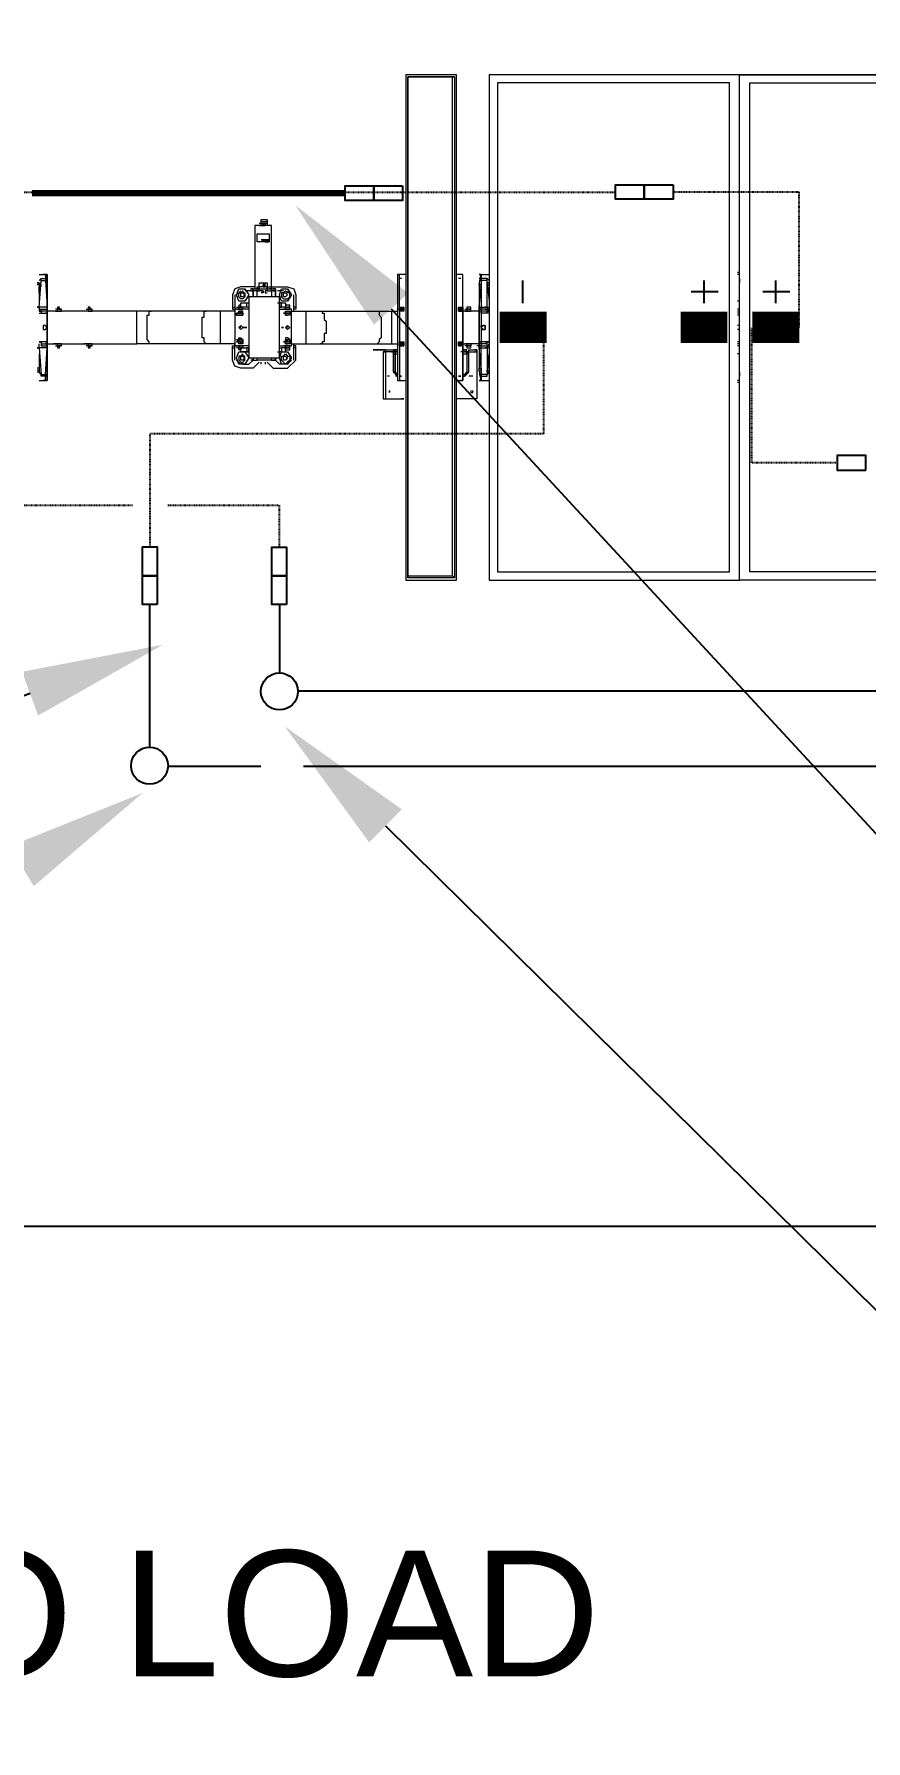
# Model space of a CAD drawing. Header units: feet. Extents: x -327 to 55127, y -2634 to 4121.
# Drawn here: x 5050.8 to 5183.1, y 2365 to 2636.4 of the extents above; entities that cross this region are included whole.
import ezdxf
from ezdxf import colors
from ezdxf.entities.mleader import LeaderData, LeaderLine
from ezdxf.enums import TextEntityAlignment as Align
from ezdxf.lldxf.tags import DXFTag
from ezdxf.math import Vec2, Vec3

# ---------------------------------------------------------------- set-up
doc = ezdxf.new("R2018")
doc.units = ezdxf.units.FT
doc.header["$MEASUREMENT"] = 0
doc.linetypes.add('HIDDEN', pattern=[0.375, 0.25, -0.125])
for name, color, linetype in [('E-DC HARNESS-NEG', 170, 'DC HARNESS CABLE'), ('E-DC HARNESS-POS', 10, 'DC HARNESS CABLE'), ('E-HARN-COMP', 8, 'Continuous'), ('E-TRNK-CABL-NEG', 6, 'HIDDEN'), ('E-TRUNK-CABLE-POS', 6, 'HIDDEN'), ('G-ANNO-TEXT', 1, 'Continuous'), ('Polarity-Text', 7, 'Continuous')]:
    doc.layers.add(name, color=color, linetype=linetype)
doc.styles.add('NEI-A', font='arial.ttf')
doc.styles.get("Standard").update_dxf_attribs({"font": 'arial.ttf'})
tags = doc.linetypes.add('DC HARNESS CABLE', pattern='A,0.5,-0.2,["DH",Standard,S=0.1,R=0,X=-0.1,Y=-0.05],-0.2', length=0.9).pattern_tags.tags
tags[6] = DXFTag(74, 10)

# ---------------------------------------------------------------- blocks, each defined once
blk = doc.blocks.new('A$Ccdbb2b2c')
at = {"lineweight": 5}
for points in [[(8.128, 0.4133), (9.5696, 0.4133)], [(9.5979, 0.4116), (9.6363, 0.4116), (9.6363, 0.0017), (9.6363, 0.4116), (9.5996, 0.4116)], [(9.7563, 0.29), (9.7546, 0.29), (9.7563, 0.29), (9.7563, 0.2917), (9.7563, 0.2933), (9.7563, 0.295), (9.7513, 0.295), (9.7513, 0.2933), (9.7513, 0.29)], [(9.7563, 0.2933), (9.7513, 0.2933)], [(9.7513, 0.24), (9.7513, 0.2383), (9.7513, 0.24), (9.7479, 0.24), (9.7479, 0.2383), (9.7479, 0.29), (9.7613, 0.29), (9.7613, 0.2383), (9.7596, 0.2383), (9.7596, 0.24), (9.7579, 0.24), (9.7579, 0.2383), (9.7513, 0.2383), (9.7513, 0.2367), (9.7529, 0.2367), (9.7529, 0.235), (9.7513, 0.235)], [(9.7513, 0.2917), (9.7529, 0.2917), (9.7529, 0.29), (9.7546, 0.29), (9.7529, 0.29)], [(9.7529, 0.2917), (9.7546, 0.2917)], [(9.7546, 0.2917), (9.7546, 0.29), (9.7546, 0.2917)], [(9.7579, 0.29), (9.7563, 0.29), (9.7579, 0.29), (9.7563, 0.29), (9.7563, 0.2917), (9.7579, 0.2917)], [(9.7529, 0.2783), (9.7513, 0.2783), (9.7529, 0.2783), (9.7513, 0.2783), (9.7513, 0.2767), (9.7529, 0.2767), (9.7529, 0.2783), (9.7513, 0.2783), (9.7529, 0.2767), (9.7513, 0.2767), (9.7529, 0.2767), (9.7513, 0.2767), (9.7496, 0.2767), (9.7513, 0.2767), (9.7529, 0.2767), (9.7513, 0.2767), (9.7529, 0.2767), (9.7546, 0.2767), (9.7546, 0.2783), (9.7546, 0.2767), (9.7546, 0.2783), (9.7529, 0.2783), (9.7546, 0.2783), (9.7563, 0.2783), (9.7546, 0.2783), (9.7529, 0.2783), (9.7546, 0.2783)], [(9.7513, 0.2783), (9.7513, 0.2767), (9.7513, 0.2783), (9.7496, 0.2783), (9.7513, 0.2783), (9.7496, 0.2767)], [(9.7563, 0.2783), (9.7546, 0.2783), (9.7529, 0.2783), (9.7513, 0.2783), (9.7529, 0.2783), (9.7529, 0.2767), (9.7513, 0.2767), (9.7529, 0.2767)], [(9.7513, 0.2783), (9.7513, 0.2767), (9.7513, 0.2783)], [(9.3646, 0.2517), (9.3663, 0.2517)], [(9.3646, 0.25), (9.3663, 0.25)], [(9.3646, 0.235), (9.3646, 0.2467), (9.3646, 0.2433)], [(9.5779, 0.2233), (9.5779, 0.2217), (9.5779, 0.22), (9.5779, 0.2233), (9.5763, 0.2233), (9.5713, 0.2233), (9.5713, 0.245), (9.5713, 0.2467), (9.5763, 0.2467), (9.5763, 0.25), (9.5696, 0.25)], [(9.5713, 0.2467), (9.5696, 0.245)], [(9.5696, 0.235), (9.5713, 0.24), (9.5713, 0.2417), (9.5713, 0.2433), (9.5713, 0.245), (9.5763, 0.245), (9.5763, 0.2233), (9.5763, 0.2217), (9.5779, 0.2217), (9.5763, 0.2217), (9.5763, 0.22), (9.5779, 0.22), (9.5846, 0.22), (9.5846, 0.2217), (9.5863, 0.2217)], [(9.5696, 0.2433), (9.5713, 0.2433), (9.5696, 0.2283)], [(9.5779, 0.245), (9.5763, 0.245), (9.5763, 0.2467), (9.5779, 0.2467)], [(9.5779, 0.2417), (9.5779, 0.24), (9.5763, 0.24), (9.5763, 0.2417)], [(9.5779, 0.24), (9.5779, 0.2233), (9.5763, 0.24)], [(9.5913, 0.1667), (9.5896, 0.1667), (9.5863, 0.17), (9.5863, 0.1867), (9.5796, 0.1867), (9.5796, 0.1483), (9.5946, 0.1483), (9.5963, 0.1483), (9.5963, 0.1633), (9.5913, 0.1633), (9.5913, 0.25), (9.5963, 0.25)], [(9.5913, 0.2217), (9.5913, 0.25), (9.5929, 0.25)], [(9.5929, 0.2467), (9.5946, 0.2467)], [(9.6379, 0.25), (9.6429, 0.25), (9.6446, 0.25), (9.6446, 0.1633), (9.6429, 0.1633), (9.6379, 0.1633), (9.6379, 0.1483)], [(9.6446, 0.2217), (9.6429, 0.2217), (9.6413, 0.2217), (9.6429, 0.2217), (9.6413, 0.2217), (9.6413, 0.2233), (9.6429, 0.2217), (9.6413, 0.2217), (9.6396, 0.2217), (9.6396, 0.22), (9.6413, 0.22), (9.6429, 0.22), (9.6429, 0.2217), (9.6413, 0.2217), (9.6429, 0.2217), (9.6413, 0.2217), (9.6429, 0.2217), (9.6429, 0.25)], [(9.6413, 0.2467), (9.6429, 0.2467)], [(9.7513, 0.2383), (9.7479, 0.2383), (9.7479, 0.24), (9.7463, 0.24), (9.7346, 0.24), (9.7296, 0.2383), (9.7279, 0.2333), (9.7279, 0.2233), (9.7296, 0.2233)], [(9.7463, 0.2367), (9.7446, 0.2367), (9.7446, 0.2317), (9.7446, 0.2367), (9.7446, 0.2383), (9.7446, 0.2367), (9.7479, 0.2367), (9.7479, 0.2317)], [(9.7479, 0.2383), (9.7446, 0.2383), (9.7463, 0.2383)], [(9.7513, 0.2367), (9.7479, 0.2367), (9.7479, 0.2383), (9.7496, 0.2383)], [(9.7563, 0.2367), (9.7546, 0.2367), (9.7563, 0.2367), (9.7579, 0.2367), (9.7579, 0.24)], [(9.7579, 0.2383), (9.7596, 0.2383), (9.7596, 0.24)], [(9.7596, 0.2317), (9.7596, 0.2367), (9.7629, 0.2367), (9.7629, 0.2383), (9.7596, 0.2383), (9.7596, 0.2367), (9.7579, 0.2367)], [(9.7613, 0.24), (9.7629, 0.24), (9.7729, 0.24), (9.7779, 0.2383), (9.7796, 0.2333), (9.7796, 0.2233), (9.7796, 0.2217), (9.7779, 0.2217)], [(9.7629, 0.2383), (9.7646, 0.2383), (9.7646, 0.2367), (9.7629, 0.2367), (9.7629, 0.2317), (9.7629, 0.2367)], [(9.9313, 0.25), (9.9313, 0.2417), (9.9313, 0.25)], [(9.9379, 0.25), (9.9329, 0.25), (9.9329, 0.2467), (9.9313, 0.2467)], [(9.9313, 0.22), (9.9313, 0.2217), (9.9313, 0.2233), (9.9313, 0.2217), (9.9313, 0.2233), (9.9379, 0.2233), (9.9363, 0.245), (9.9363, 0.2467), (9.9329, 0.2467), (9.9329, 0.245), (9.9313, 0.245)], [(9.9363, 0.2433), (9.9363, 0.245), (9.9329, 0.245), (9.9313, 0.2233), (9.9379, 0.2233), (9.9396, 0.2233), (9.9379, 0.2233), (9.9379, 0.22), (9.9363, 0.22), (9.9363, 0.2217)], [(9.9329, 0.24), (9.9313, 0.24), (9.9313, 0.2417), (9.9329, 0.2417)], [(9.9313, 0.2417), (9.9313, 0.24)], [(9.9313, 0.2233), (9.9313, 0.24), (9.9313, 0.2233)], [(9.9379, 0.245), (9.9363, 0.2467)], [(9.9363, 0.24), (9.9363, 0.2417)], [(9.9379, 0.2417), (9.9396, 0.2417), (9.9379, 0.2417), (9.9379, 0.2433), (9.9396, 0.2433)], [(9.9379, 0.2433), (9.9379, 0.2283)], [(9.9379, 0.235), (9.9379, 0.24)], [(9.3646, 0.2283), (9.3663, 0.2283)], [(9.7296, 0.22), (9.7296, 0.2333)], [(9.7346, 0.2367), (9.7313, 0.2333)], [(9.7396, 0.2267), (9.7363, 0.2267), (9.7363, 0.2233), (9.7396, 0.2233)], [(9.7379, 0.2367), (9.7413, 0.2367), (9.7429, 0.2367)], [(9.7429, 0.2267), (9.7413, 0.2267), (9.7413, 0.2233), (9.7396, 0.2233), (9.7396, 0.2267), (9.7413, 0.2267)], [(9.7546, 0.2367), (9.7546, 0.235), (9.7563, 0.235)], [(9.7646, 0.2367), (9.7663, 0.2367), (9.7696, 0.2367)], [(9.7679, 0.2233), (9.7729, 0.2233), (9.7729, 0.2267), (9.7679, 0.2267), (9.7663, 0.2267)], [(9.7663, 0.2217), (9.7713, 0.2217), (9.7713, 0.2233), (9.7729, 0.2233), (9.7729, 0.225), (9.7746, 0.225), (9.7746, 0.2233), (9.7713, 0.2233), (9.7746, 0.2233)], [(9.7763, 0.2333), (9.7729, 0.2367)], [(9.7779, 0.2333), (9.7779, 0.22), (9.7896, 0.22), (9.8013, 0.22), (9.8463, 0.22), (9.8579, 0.22)], [(9.3646, 0.2217), (9.3663, 0.2217)], [(9.3646, 0.22), (9.3663, 0.22)], [(9.3646, 0.2183), (9.3663, 0.2183)], [(9.3646, 0.2167), (9.3663, 0.2167)], [(9.5763, 0.2233), (9.5713, 0.2233), (9.5729, 0.2233), (9.5713, 0.2233), (9.5696, 0.2233)], [(9.5713, 0.2217), (9.5713, 0.22), (9.5696, 0.22), (9.5713, 0.2233)], [(9.5696, 0.2183), (9.5713, 0.2183), (9.5713, 0.22), (9.5763, 0.22), (9.5779, 0.22)], [(9.5729, 0.2217), (9.5713, 0.2217), (9.5763, 0.2217), (9.5763, 0.22)], [(9.5713, 0.2183), (9.5763, 0.2183), (9.5763, 0.195), (9.5763, 0.1917), (9.5779, 0.1917), (9.5796, 0.1917)], [(9.5779, 0.22), (9.5779, 0.1933), (9.5779, 0.22)], [(9.5846, 0.2217), (9.5879, 0.2217)], [(9.5846, 0.22), (9.5879, 0.22), (9.5846, 0.22)], [(9.5879, 0.22), (9.5846, 0.22)], [(9.5896, 0.2217), (9.5879, 0.2217), (9.5879, 0.22), (9.5913, 0.22), (9.5913, 0.2217), (9.5929, 0.2217), (9.5946, 0.2217), (9.5929, 0.2217), (9.5946, 0.2217), (9.5929, 0.2217), (9.5946, 0.2217), (9.5946, 0.22), (9.5929, 0.22), (9.5913, 0.22), (9.5913, 0.1933), (9.5913, 0.1917), (9.5929, 0.1917)], [(9.6429, 0.22), (9.6429, 0.1933)], [(9.7313, 0.22), (9.7079, 0.22), (9.6613, 0.22), (9.6496, 0.22), (9.6446, 0.22)], [(9.6496, 0.22), (9.6496, 0.1933)], [(9.6613, 0.22), (9.6596, 0.22), (9.6596, 0.2167), (9.6579, 0.215), (9.6579, 0.2133), (9.6579, 0.2117), (9.6579, 0.21), (9.6579, 0.2083), (9.6579, 0.2067), (9.6579, 0.205), (9.6579, 0.2033), (9.6579, 0.2017), (9.6579, 0.2), (9.6579, 0.1983), (9.6596, 0.1967), (9.6596, 0.195), (9.6613, 0.1933)], [(9.7079, 0.22), (9.7063, 0.22), (9.7063, 0.2183), (9.7046, 0.2183), (9.7046, 0.2167), (9.7046, 0.215), (9.7046, 0.2133), (9.7029, 0.2117), (9.7029, 0.21), (9.7029, 0.2083), (9.7029, 0.2067), (9.7029, 0.205), (9.7029, 0.2033), (9.7029, 0.2017), (9.7046, 0.2017), (9.7046, 0.2), (9.7046, 0.1983), (9.7046, 0.1967), (9.7046, 0.195), (9.7063, 0.195), (9.7063, 0.1933), (9.7079, 0.1933)], [(9.7196, 0.22), (9.7196, 0.1933)], [(9.7279, 0.2233), (9.7279, 0.2217), (9.7296, 0.2217)], [(9.7346, 0.19), (9.7329, 0.19), (9.7329, 0.1917), (9.7313, 0.1917), (9.7313, 0.2217), (9.7329, 0.2217), (9.7329, 0.2233), (9.7346, 0.2233)], [(9.7363, 0.2233), (9.7329, 0.2233)], [(9.7329, 0.22), (9.7329, 0.2183), (9.7346, 0.2183), (9.7329, 0.2183), (9.7329, 0.2167), (9.7346, 0.2167), (9.7363, 0.2167), (9.7363, 0.2183), (9.7363, 0.2167), (9.7346, 0.2167)], [(9.7363, 0.22), (9.7363, 0.2183), (9.7379, 0.2183), (9.7363, 0.2183), (9.7346, 0.2183), (9.7363, 0.2183), (9.7346, 0.2183), (9.7363, 0.2183), (9.7346, 0.2183)], [(9.7346, 0.2167), (9.7346, 0.2167)], [(9.7413, 0.2217), (9.7363, 0.2217), (9.7363, 0.2233), (9.7379, 0.2233)], [(9.7713, 0.2217), (9.7746, 0.2217)], [(9.7763, 0.2217), (9.7713, 0.2217)], [(9.7763, 0.2167), (9.7746, 0.2167), (9.7763, 0.2167), (9.7763, 0.2183), (9.7746, 0.2183), (9.7729, 0.2183), (9.7713, 0.2183), (9.7729, 0.2183), (9.7729, 0.22)], [(9.7746, 0.22), (9.7746, 0.2183), (9.7763, 0.2183), (9.7746, 0.2183), (9.7763, 0.2183), (9.7746, 0.2183), (9.7729, 0.2183), (9.7713, 0.2183), (9.7713, 0.22), (9.7746, 0.22), (9.7746, 0.2183), (9.7713, 0.2183), (9.7713, 0.2167), (9.7729, 0.2167), (9.7746, 0.2167), (9.7713, 0.2167), (9.7713, 0.2183)], [(9.7729, 0.2167), (9.7729, 0.2167)], [(9.7763, 0.2233), (9.7746, 0.2233), (9.7746, 0.2217), (9.7779, 0.2217), (9.7779, 0.1917)], [(9.7796, 0.2233), (9.7779, 0.2233)], [(9.7896, 0.1933), (9.7896, 0.22)], [(9.8013, 0.1933), (9.8029, 0.195), (9.8029, 0.1983), (9.8046, 0.1983), (9.8046, 0.2), (9.8046, 0.2017), (9.8046, 0.2033), (9.8046, 0.205), (9.8046, 0.2067), (9.8046, 0.2083), (9.8046, 0.21), (9.8046, 0.2117), (9.8046, 0.2133), (9.8046, 0.215), (9.8029, 0.215), (9.8029, 0.2167), (9.8029, 0.2183), (9.8029, 0.22), (9.8013, 0.22)], [(9.8463, 0.1933), (9.8479, 0.1933), (9.8479, 0.195), (9.8496, 0.1967), (9.8496, 0.1983), (9.8496, 0.2), (9.8496, 0.2017), (9.8496, 0.2033), (9.8496, 0.205), (9.8496, 0.2067), (9.8496, 0.2083), (9.8496, 0.21), (9.8496, 0.2117), (9.8496, 0.2133), (9.8496, 0.215), (9.8496, 0.2167), (9.8479, 0.2167), (9.8479, 0.2183), (9.8479, 0.22), (9.8463, 0.22)], [(9.8979, 0.1917), (9.8979, 0.19), (9.8963, 0.19), (9.8963, 0.1917), (9.8946, 0.1917), (9.8979, 0.1917), (9.8946, 0.1917), (9.8946, 0.1933), (9.8579, 0.1933), (9.8579, 0.22), (9.8946, 0.22), (9.8946, 0.2217), (9.8963, 0.2217), (9.8963, 0.2233), (9.8979, 0.2233), (9.8979, 0.2217), (9.8946, 0.2217), (9.8979, 0.2217)], [(9.8979, 0.22), (9.8946, 0.22), (9.8996, 0.22), (9.9196, 0.22), (9.9196, 0.2217), (9.9213, 0.2217), (9.9213, 0.2233), (9.9229, 0.2233), (9.9229, 0.2217), (9.9196, 0.2217), (9.9229, 0.2217)], [(9.8946, 0.22), (9.8996, 0.22)], [(9.8996, 0.2217), (9.8979, 0.2217), (9.8979, 0.22), (9.8996, 0.22), (9.9013, 0.22)], [(9.9196, 0.22), (9.9246, 0.22), (9.9196, 0.22), (9.9229, 0.22), (9.9246, 0.22), (9.9263, 0.22)], [(9.9229, 0.22), (9.9229, 0.2217), (9.9246, 0.2217)], [(9.9246, 0.22), (9.9363, 0.22), (9.9363, 0.2183), (9.9313, 0.2183), (9.9313, 0.22), (9.9313, 0.2183), (9.9329, 0.2183), (9.9313, 0.2183), (9.9313, 0.195), (9.9363, 0.195), (9.9379, 0.195), (9.9363, 0.195), (9.9379, 0.195)], [(9.9313, 0.2217), (9.9313, 0.22), (9.9313, 0.2217)], [(9.9379, 0.2217), (9.9363, 0.2217), (9.9329, 0.2217), (9.9313, 0.2217), (9.9313, 0.22), (9.9329, 0.22)], [(9.9313, 0.1933), (9.9313, 0.22), (9.9313, 0.1933)], [(9.9379, 0.2183), (9.9363, 0.2183)], [(9.3646, 0.2083), (9.3663, 0.2083)], [(9.3646, 0.205), (9.3663, 0.205)], [(9.7329, 0.195), (9.7329, 0.1967), (9.7346, 0.1983), (9.7363, 0.1983), (9.7363, 0.195), (9.7363, 0.1933), (9.7346, 0.1933), (9.7363, 0.1933), (9.7363, 0.195), (9.7379, 0.195)], [(9.7363, 0.195), (9.7363, 0.1967), (9.7329, 0.1967), (9.7329, 0.195)], [(9.7363, 0.1967), (9.7329, 0.1967)], [(9.7363, 0.195), (9.7346, 0.1967), (9.7346, 0.195), (9.7329, 0.195)], [(9.7346, 0.2067), (9.7363, 0.2067)], [(9.7379, 0.2067), (9.7396, 0.2067), (9.7379, 0.2067)], [(9.7679, 0.2067), (9.7713, 0.2067), (9.7679, 0.2067)], [(9.7746, 0.1967), (9.7746, 0.1983), (9.7729, 0.1983), (9.7713, 0.1967)], [(9.7746, 0.195), (9.7763, 0.1967), (9.7746, 0.1967), (9.7746, 0.1983), (9.7729, 0.1983), (9.7713, 0.1967), (9.7713, 0.195)], [(9.7729, 0.2067), (9.7746, 0.2067)], [(9.3646, 0.195), (9.3663, 0.195)], [(9.3646, 0.1933), (9.3663, 0.1933)], [(9.3646, 0.1917), (9.3663, 0.1917)], [(9.3646, 0.185), (9.3663, 0.185)], [(9.5763, 0.195), (9.5763, 0.1917), (9.5713, 0.1917), (9.5713, 0.195), (9.5696, 0.195), (9.5713, 0.195)], [(9.5696, 0.19), (9.5713, 0.19), (9.5696, 0.1933)], [(9.5763, 0.1667), (9.5713, 0.1667), (9.5713, 0.1683), (9.5763, 0.1683), (9.5763, 0.19), (9.5713, 0.19), (9.5713, 0.1683), (9.5696, 0.17), (9.5713, 0.17), (9.5696, 0.185)], [(9.5729, 0.195), (9.5713, 0.195), (9.5763, 0.195), (9.5779, 0.195), (9.5763, 0.195), (9.5779, 0.195)], [(9.5713, 0.1933), (9.5763, 0.1933), (9.5779, 0.1933), (9.5846, 0.1933), (9.5846, 0.1917), (9.5863, 0.1917)], [(9.5763, 0.19), (9.5713, 0.19), (9.5729, 0.19), (9.5713, 0.19)], [(9.5779, 0.19), (9.5763, 0.19), (9.5763, 0.1917), (9.5779, 0.1917)], [(9.5763, 0.1917), (9.5763, 0.1917)], [(9.5763, 0.1733), (9.5779, 0.19), (9.5779, 0.1733)], [(9.5863, 0.185), (9.5879, 0.185), (9.5879, 0.1867), (9.5863, 0.1867), (9.5863, 0.1883), (9.5796, 0.1883), (9.5796, 0.1867), (9.5813, 0.1867), (9.5796, 0.1867), (9.5796, 0.1483)], [(9.5796, 0.1883), (9.5813, 0.1883)], [(9.5879, 0.1933), (9.5846, 0.1933), (9.5879, 0.1933)], [(9.5879, 0.1933), (9.5846, 0.1933)], [(9.5879, 0.1917), (9.5846, 0.1917)], [(9.5913, 0.185), (9.5879, 0.185), (9.5879, 0.17), (9.5863, 0.17), (9.5863, 0.185), (9.5879, 0.1867), (9.5896, 0.1867), (9.5879, 0.1867), (9.5896, 0.1867), (9.5879, 0.1867), (9.5879, 0.1883), (9.5913, 0.1883), (9.5896, 0.1883), (9.5913, 0.1883), (9.5896, 0.1883), (9.5879, 0.1883), (9.5896, 0.1883), (9.5879, 0.1883), (9.5896, 0.1883), (9.5879, 0.1883)], [(9.5863, 0.1867), (9.5879, 0.1867)], [(9.5946, 0.1917), (9.5946, 0.1933), (9.5929, 0.1933), (9.5946, 0.1933), (9.5929, 0.1933), (9.5946, 0.1933), (9.5929, 0.1933), (9.5946, 0.1933), (9.5929, 0.1933), (9.5913, 0.1933), (9.5879, 0.1933), (9.5879, 0.1917), (9.5896, 0.1917)], [(9.5879, 0.1867), (9.5879, 0.1867)], [(9.5879, 0.1867), (9.5896, 0.1867)], [(9.5913, 0.1867), (9.5879, 0.1867), (9.5896, 0.1867)], [(9.5896, 0.1867), (9.5913, 0.1867)], [(9.5896, 0.1867), (9.5896, 0.1867)], [(9.5896, 0.1867), (9.5913, 0.1867)], [(9.5896, 0.1867), (9.5913, 0.1867), (9.5929, 0.1867)], [(9.5896, 0.1867), (9.5913, 0.1867)], [(9.5896, 0.1867), (9.5913, 0.1867)], [(9.5913, 0.1917), (9.5913, 0.1633), (9.5929, 0.1633)], [(9.5913, 0.1867), (9.5929, 0.1867)], [(9.5913, 0.1867), (9.5929, 0.1867)], [(9.5929, 0.1917), (9.5946, 0.1917), (9.5929, 0.1917)], [(9.6396, 0.1933), (9.6413, 0.1933)], [(9.6396, 0.1933), (9.6396, 0.1917)], [(9.6413, 0.1917), (9.6396, 0.1917)], [(9.6563, 0.1867), (9.6546, 0.1867), (9.6546, 0.1883), (9.6479, 0.1883), (9.6479, 0.1867), (9.6546, 0.1867), (9.6546, 0.1483), (9.6396, 0.1483), (9.6413, 0.1483)], [(9.6413, 0.1933), (9.6429, 0.1933)], [(9.6413, 0.1933), (9.6429, 0.1933)], [(9.6413, 0.1933), (9.6429, 0.1933), (9.6413, 0.1933)], [(9.6413, 0.1933), (9.6429, 0.1933)], [(9.6429, 0.1917), (9.6413, 0.1917)], [(9.6429, 0.1917), (9.6429, 0.1933)], [(9.6429, 0.1917), (9.6429, 0.1633)], [(9.7313, 0.1933), (9.7196, 0.1933), (9.7079, 0.1933), (9.6613, 0.1933), (9.6496, 0.1933), (9.6446, 0.1933)], [(9.6479, 0.185), (9.6463, 0.185), (9.6463, 0.1867), (9.6479, 0.1867), (9.6463, 0.1867), (9.6446, 0.1867), (9.6463, 0.1867), (9.6446, 0.1867), (9.6463, 0.1867), (9.6446, 0.1867), (9.6463, 0.1867), (9.6479, 0.1867), (9.6496, 0.1867), (9.6479, 0.1867), (9.6463, 0.1867), (9.6446, 0.1867), (9.6463, 0.1867), (9.6446, 0.1867), (9.6463, 0.1867), (9.6446, 0.1867), (9.6463, 0.1867), (9.6479, 0.1867), (9.6463, 0.1867), (9.6479, 0.1867), (9.6463, 0.1867), (9.6479, 0.1867), (9.6463, 0.1867), (9.6463, 0.1883), (9.6446, 0.1883), (9.6463, 0.1883), (9.6446, 0.1883), (9.6463, 0.1883), (9.6479, 0.1883), (9.6463, 0.1883), (9.6479, 0.1883), (9.6463, 0.1883), (9.6479, 0.1883)], [(9.6446, 0.1883), (9.6463, 0.1883), (9.6446, 0.1883)], [(9.6446, 0.1867), (9.6446, 0.1867)], [(9.6446, 0.1683), (9.6463, 0.1683), (9.6446, 0.1683), (9.6463, 0.17), (9.6463, 0.185), (9.6446, 0.185)], [(9.6463, 0.1867), (9.6463, 0.1867)], [(9.6479, 0.1867), (9.6479, 0.17), (9.6479, 0.1867)], [(9.6546, 0.1883), (9.6563, 0.1883)], [(9.6563, 0.1883), (9.6546, 0.1883), (9.6563, 0.1883)], [(9.6546, 0.1867), (9.6563, 0.1867), (9.6563, 0.1483), (9.6546, 0.1483)], [(9.6563, 0.1883), (9.6629, 0.1883), (9.6563, 0.1883)], [(9.6629, 0.1883), (9.6646, 0.1883)], [(9.6646, 0.1883), (9.6629, 0.1883), (9.6646, 0.1883)], [(9.7513, 0.1783), (9.7463, 0.1733), (9.7346, 0.1733), (9.7279, 0.18), (9.7279, 0.19), (9.7279, 0.1917), (9.7296, 0.1917)], [(9.7279, 0.19), (9.7296, 0.19)], [(9.7296, 0.18), (9.7296, 0.1933)], [(9.7363, 0.195), (9.7329, 0.195)], [(9.7329, 0.195), (9.7329, 0.1933), (9.7346, 0.1933)], [(9.7363, 0.1917), (9.7329, 0.1917), (9.7363, 0.1917)], [(9.7363, 0.19), (9.7329, 0.19)], [(9.7413, 0.1917), (9.7363, 0.1917), (9.7363, 0.19), (9.7379, 0.19)], [(9.7396, 0.1867), (9.7363, 0.1867), (9.7363, 0.19), (9.7396, 0.19)], [(9.7429, 0.1867), (9.7413, 0.1867), (9.7413, 0.19), (9.7396, 0.19), (9.7396, 0.1867), (9.7413, 0.1867)], [(9.7479, 0.18), (9.7446, 0.18), (9.7446, 0.1817), (9.7446, 0.18)], [(9.7479, 0.1817), (9.7479, 0.18), (9.7596, 0.18), (9.7596, 0.1817)], [(9.7579, 0.1783), (9.7629, 0.1733), (9.7729, 0.1733), (9.7779, 0.175), (9.7796, 0.18), (9.7796, 0.19), (9.7779, 0.19)], [(9.7629, 0.18), (9.7629, 0.1817), (9.7629, 0.18), (9.7596, 0.18)], [(9.7663, 0.1917), (9.7713, 0.1917), (9.7713, 0.19), (9.7729, 0.19), (9.7729, 0.1883), (9.7746, 0.1883), (9.7746, 0.19), (9.7713, 0.19), (9.7746, 0.19)], [(9.7663, 0.1867), (9.7679, 0.1867), (9.7729, 0.1867), (9.7729, 0.19), (9.7679, 0.19)], [(9.7713, 0.195), (9.7713, 0.1933), (9.7746, 0.1933)], [(9.7746, 0.1917), (9.7713, 0.1917), (9.7746, 0.1917)], [(9.7729, 0.1917), (9.7713, 0.1917)], [(9.7763, 0.1917), (9.7713, 0.1917)], [(9.7746, 0.1917), (9.7729, 0.1917)], [(9.7796, 0.19), (9.7796, 0.1917), (9.7779, 0.1917), (9.7746, 0.1917), (9.7746, 0.19), (9.7763, 0.19)], [(9.7779, 0.18), (9.7779, 0.1933), (9.8013, 0.1933), (9.8463, 0.1933), (9.8579, 0.1933)], [(9.9229, 0.1917), (9.9196, 0.1917), (9.9229, 0.1917), (9.9229, 0.19), (9.9213, 0.19), (9.9213, 0.1917), (9.9196, 0.1917), (9.9196, 0.1933), (9.8996, 0.1933), (9.8946, 0.1933), (9.8979, 0.1933), (9.8996, 0.1933), (9.9013, 0.1933)], [(9.8996, 0.1933), (9.8946, 0.1933)], [(9.8979, 0.1933), (9.8979, 0.1917), (9.8996, 0.1917)], [(9.9363, 0.1933), (9.9246, 0.1933), (9.9196, 0.1933), (9.9229, 0.1933)], [(9.9246, 0.1933), (9.9196, 0.1933)], [(9.9246, 0.1917), (9.9229, 0.1917), (9.9229, 0.1933), (9.9246, 0.1933), (9.9263, 0.1933)], [(9.9363, 0.195), (9.9363, 0.1917), (9.9329, 0.1917), (9.9313, 0.1917), (9.9313, 0.195), (9.9329, 0.195), (9.9313, 0.195), (9.9313, 0.1917), (9.9313, 0.19), (9.9313, 0.1917), (9.9313, 0.1933), (9.9313, 0.19), (9.9379, 0.19), (9.9396, 0.19), (9.9379, 0.19), (9.9379, 0.1933)], [(9.9313, 0.1933), (9.9329, 0.1933)], [(9.9313, 0.19), (9.9313, 0.1733), (9.9313, 0.19)], [(9.9379, 0.1633), (9.9329, 0.1633), (9.9329, 0.1667), (9.9363, 0.1667), (9.9363, 0.1683), (9.9329, 0.1683), (9.9313, 0.19), (9.9379, 0.19), (9.9363, 0.1683), (9.9379, 0.17), (9.9379, 0.1717), (9.9396, 0.1717)], [(9.9379, 0.185), (9.9379, 0.17), (9.9396, 0.17)], [(9.3646, 0.17), (9.3646, 0.1667), (9.3646, 0.1783)], [(9.5696, 0.1783), (9.5713, 0.1733)], [(9.5696, 0.1733), (9.5713, 0.1733), (9.5713, 0.1717), (9.5713, 0.17), (9.5713, 0.1717), (9.5696, 0.1717)], [(9.5779, 0.1683), (9.5763, 0.1683), (9.5763, 0.1667), (9.5763, 0.1633), (9.5696, 0.1633)], [(9.5779, 0.1717), (9.5763, 0.1717), (9.5763, 0.1633), (9.5779, 0.1717), (9.5779, 0.1733), (9.5763, 0.1733), (9.5763, 0.1717)], [(9.5896, 0.1683), (9.5913, 0.1683), (9.5896, 0.1683), (9.5879, 0.17), (9.5896, 0.1683), (9.5896, 0.1667)], [(9.5896, 0.1683), (9.5896, 0.1683)], [(9.6446, 0.1683), (9.6446, 0.1683)], [(9.7313, 0.18), (9.7346, 0.1767), (9.7363, 0.1767)], [(9.7379, 0.1767), (9.7413, 0.1767), (9.7446, 0.18), (9.7463, 0.18)], [(9.7529, 0.1783), (9.7529, 0.1767)], [(9.7563, 0.1767), (9.7563, 0.1783)], [(9.7713, 0.1767), (9.7663, 0.1767), (9.7629, 0.18), (9.7646, 0.18)], [(9.7763, 0.18), (9.7729, 0.1767), (9.7746, 0.1767)], [(9.9313, 0.1633), (9.9313, 0.1717), (9.9313, 0.1633)], [(9.9313, 0.1683), (9.9329, 0.1683), (9.9329, 0.1667), (9.9313, 0.1667)], [(9.9363, 0.17), (9.9363, 0.1717), (9.9363, 0.1733)], [(9.9379, 0.1783), (9.9379, 0.1733), (9.9396, 0.1733)], [(9.3646, 0.1667), (9.3646, 0.1667)], [(9.3646, 0.1633), (9.3663, 0.1633)], [(9.3646, 0.1617), (9.3663, 0.1617)], [(9.5829, 0.1667), (9.5846, 0.1667), (9.5863, 0.1667)], [(9.5846, 0.155), (9.5846, 0.1533), (9.5829, 0.1533), (9.5829, 0.155)], [(9.6446, 0.1667), (9.6463, 0.1667)], [(9.6513, 0.1667), (9.6529, 0.1667)], [(9.6513, 0.155), (9.6513, 0.1533), (9.6513, 0.155)], [(9.5979, 0.0017), (9.6363, 0.0017)], [(9.6363, 0.0033), (9.5996, 0.0033)]]:
    blk.add_lwpolyline(points, dxfattribs=at)
for points in [[(9.3646, 0.4133), (9.1596, 0.4133), (9.1596, 0), (9.3646, 0)], [(9.1663, 0.0067), (9.3563, 0.0067), (9.3563, 0.4067), (9.1663, 0.4067)], [(9.3646, 0), (9.3646, 0.4133), (9.5696, 0.4133), (9.5696, 0)], [(9.373, 0.0067), (9.373, 0.4067), (9.5629, 0.4067), (9.5629, 0.0067)], [(9.6379, 0.4133), (9.6379, 0), (9.5963, 0), (9.5963, 0.4133)], [(9.5979, 0.4116), (9.5979, 0.0017), (9.5996, 0.0033), (9.5996, 0.4116)], [(9.7596, 0.2833), (9.7496, 0.2833), (9.7496, 0.2767), (9.7596, 0.2767)], [(9.7546, 0.2917), (9.7529, 0.2917), (9.7529, 0.29), (9.7546, 0.29), (9.7529, 0.29), (9.7529, 0.2917)], [(9.7546, 0.2917), (9.7529, 0.2917), (9.7529, 0.29), (9.7546, 0.29), (9.7529, 0.29), (9.7546, 0.29), (9.7563, 0.29), (9.7563, 0.2917)], [(9.7563, 0.2917), (9.7529, 0.2917), (9.7546, 0.2917)], [(9.7496, 0.2783), (9.7496, 0.2767), (9.7513, 0.2783), (9.7513, 0.2767), (9.7513, 0.2783)], [(9.7513, 0.2767), (9.7513, 0.2783)], [(9.5713, 0.2417), (9.5696, 0.2417)], [(9.5763, 0.2417), (9.5779, 0.2417), (9.5763, 0.25)], [(9.5779, 0.25), (9.5763, 0.25)], [(9.5779, 0.25), (9.5763, 0.25)], [(9.7396, 0.2383), (9.7346, 0.2383), (9.7313, 0.2333), (9.7346, 0.2283), (9.7396, 0.2283), (9.7413, 0.2333)], [(9.7579, 0.24), (9.7579, 0.2433), (9.7513, 0.2433), (9.7513, 0.24)], [(9.7529, 0.24), (9.7529, 0.2417), (9.7546, 0.2417), (9.7546, 0.24)], [(9.7546, 0.2417), (9.7529, 0.2417), (9.7546, 0.24)], [(9.7746, 0.2383), (9.7696, 0.2383), (9.7663, 0.2333), (9.7696, 0.2283), (9.7746, 0.2283), (9.7763, 0.2333)], [(9.9329, 0.25), (9.9313, 0.25), (9.9329, 0.25), (9.9346, 0.25)], [(9.7379, 0.235), (9.7396, 0.235), (9.7396, 0.2333), (9.7396, 0.2317), (9.7379, 0.23), (9.7346, 0.23), (9.7329, 0.2317), (9.7329, 0.2333), (9.7329, 0.235), (9.7346, 0.235), (9.7363, 0.2367), (9.7379, 0.235), (9.7363, 0.235), (9.7346, 0.2333), (9.7363, 0.2317), (9.7379, 0.2317), (9.7379, 0.2333)], [(9.7329, 0.225), (9.7363, 0.225), (9.7363, 0.2233), (9.7329, 0.2233)], [(9.7413, 0.1817), (9.7413, 0.2317), (9.7663, 0.2317), (9.7663, 0.1817)], [(9.7663, 0.2233), (9.7679, 0.2233), (9.7679, 0.2267), (9.7663, 0.2267)], [(9.7729, 0.23), (9.7746, 0.2317), (9.7746, 0.2333), (9.7746, 0.235), (9.7729, 0.235), (9.7713, 0.2367), (9.7713, 0.235), (9.7696, 0.235), (9.7696, 0.2333), (9.7696, 0.2317), (9.7713, 0.23)], [(9.7713, 0.2317), (9.7729, 0.2317), (9.7729, 0.2333), (9.7729, 0.235), (9.7713, 0.235), (9.7696, 0.2333)], [(9.5763, 0.2183), (9.5763, 0.22)], [(9.5879, 0.2233), (9.5879, 0.2217), (9.5846, 0.2217), (9.5846, 0.2233)], [(9.5863, 0.22), (9.5846, 0.22)], [(9.5896, 0.22), (9.5879, 0.22)], [(9.5913, 0.22), (9.5929, 0.22), (9.5946, 0.22), (9.5946, 0.2217), (9.5946, 0.2233), (9.5929, 0.2233), (9.5913, 0.2233), (9.5913, 0.2217)], [(9.5929, 0.2233), (9.5913, 0.2217), (9.5929, 0.22), (9.5946, 0.2217)], [(9.5946, 0.2233), (9.5929, 0.2217), (9.5946, 0.2217)], [(9.5946, 0.2217), (9.5929, 0.2217)], [(9.6413, 0.2233), (9.6396, 0.2217), (9.6413, 0.22), (9.6429, 0.2217)], [(9.6396, 0.22), (9.6413, 0.22), (9.6429, 0.22), (9.6429, 0.2217), (9.6429, 0.2233), (9.6413, 0.2233), (9.6396, 0.2233), (9.6396, 0.2217)], [(9.7346, 0.2217), (9.7329, 0.2217)], [(9.7329, 0.2217), (9.7363, 0.2217)], [(9.7329, 0.2217), (9.7363, 0.2217)], [(9.7346, 0.2183), (9.7363, 0.2183), (9.7363, 0.22), (9.7329, 0.22), (9.7329, 0.2183)], [(9.7363, 0.2183), (9.7363, 0.22), (9.7329, 0.22), (9.7329, 0.2183), (9.7346, 0.2183)], [(9.7379, 0.2217), (9.7363, 0.2217)], [(9.7729, 0.2217), (9.7713, 0.2217)], [(9.7713, 0.2217), (9.7746, 0.2217)], [(9.7746, 0.22), (9.7729, 0.22), (9.7729, 0.2183), (9.7746, 0.2183)], [(9.7763, 0.2217), (9.7746, 0.2217)], [(9.8963, 0.22), (9.8946, 0.22)], [(9.9213, 0.22), (9.9196, 0.22)], [(9.5746, 0.2083), (9.5763, 0.2067), (9.5763, 0.205), (9.5729, 0.205), (9.5729, 0.2067), (9.5729, 0.2083)], [(9.5746, 0.205), (9.5763, 0.2067), (9.5763, 0.2083), (9.5729, 0.2083), (9.5729, 0.2067), (9.5729, 0.205)], [(9.7346, 0.2083), (9.7329, 0.2067), (9.7346, 0.205), (9.7363, 0.2067)], [(9.7346, 0.2083), (9.7329, 0.2067), (9.7346, 0.205), (9.7363, 0.2067)], [(9.7346, 0.2083), (9.7329, 0.2067), (9.7346, 0.205), (9.7363, 0.2067)], [(9.7346, 0.2083), (9.7329, 0.2067), (9.7346, 0.205), (9.7363, 0.2067)], [(9.7729, 0.2083), (9.7713, 0.2067), (9.7729, 0.205), (9.7746, 0.2067)], [(9.7729, 0.2083), (9.7713, 0.2067), (9.7729, 0.205), (9.7746, 0.2067)], [(9.7729, 0.2083), (9.7713, 0.2067), (9.7729, 0.205), (9.7746, 0.2067)], [(9.7729, 0.2083), (9.7713, 0.2067), (9.7729, 0.205), (9.7746, 0.2067)], [(9.7746, 0.195), (9.7746, 0.1967), (9.7729, 0.1967), (9.7729, 0.195), (9.7713, 0.195), (9.7713, 0.1967), (9.7746, 0.1967), (9.7746, 0.195), (9.7763, 0.195), (9.7746, 0.195), (9.7763, 0.195), (9.7746, 0.195), (9.7713, 0.195), (9.7713, 0.1933), (9.7746, 0.1933)], [(9.9346, 0.205), (9.9329, 0.205), (9.9313, 0.2067), (9.9329, 0.2083), (9.9346, 0.2083), (9.9346, 0.2067)], [(9.5779, 0.19), (9.5779, 0.1917), (9.5779, 0.1933)], [(9.5863, 0.1933), (9.5846, 0.1933)], [(9.5846, 0.19), (9.5846, 0.1917), (9.5879, 0.1917), (9.5879, 0.19)], [(9.5896, 0.1933), (9.5879, 0.1933)], [(9.5913, 0.1867), (9.5896, 0.1867)], [(9.5913, 0.1867), (9.5896, 0.1867)], [(9.5929, 0.195), (9.5913, 0.1933), (9.5929, 0.1917), (9.5946, 0.1933)], [(9.5913, 0.1917), (9.5929, 0.1917), (9.5946, 0.1917), (9.5946, 0.1933), (9.5946, 0.195), (9.5929, 0.195), (9.5913, 0.195), (9.5913, 0.1933)], [(9.5946, 0.1933), (9.5929, 0.195), (9.5929, 0.1933)], [(9.6413, 0.195), (9.6396, 0.1933), (9.6413, 0.1917), (9.6429, 0.1933)], [(9.6396, 0.1917), (9.6413, 0.1917), (9.6429, 0.1917), (9.6429, 0.1933), (9.6429, 0.195), (9.6413, 0.195), (9.6396, 0.195), (9.6396, 0.1933)], [(9.6429, 0.1933), (9.6413, 0.1933)], [(9.6429, 0.1933), (9.6413, 0.1933)], [(9.7396, 0.1867), (9.7346, 0.1867), (9.7313, 0.1817), (9.7346, 0.1767), (9.7396, 0.1767), (9.7413, 0.1817)], [(9.7346, 0.195), (9.7329, 0.195)], [(9.7329, 0.195), (9.7346, 0.195), (9.7363, 0.195)], [(9.7363, 0.1933), (9.7363, 0.195), (9.7329, 0.195), (9.7329, 0.1933), (9.7346, 0.1933)], [(9.7346, 0.1917), (9.7329, 0.1917)], [(9.7329, 0.1917), (9.7363, 0.1917), (9.7346, 0.1917)], [(9.7329, 0.1883), (9.7329, 0.19), (9.7363, 0.19), (9.7363, 0.1883)], [(9.7396, 0.1817), (9.7396, 0.1833), (9.7379, 0.1833), (9.7363, 0.185), (9.7346, 0.1833), (9.7329, 0.1833), (9.7329, 0.1817), (9.7329, 0.18), (9.7346, 0.1783), (9.7363, 0.1767), (9.7379, 0.1783), (9.7396, 0.18)], [(9.7363, 0.18), (9.7379, 0.18), (9.7379, 0.1817), (9.7379, 0.1833), (9.7363, 0.1833), (9.7346, 0.1817)], [(9.7379, 0.195), (9.7363, 0.195)], [(9.7379, 0.1917), (9.7363, 0.1917)], [(9.7663, 0.19), (9.7679, 0.19), (9.7679, 0.1867), (9.7663, 0.1867)], [(9.7746, 0.1867), (9.7696, 0.1867), (9.7663, 0.1817), (9.7696, 0.1767), (9.7746, 0.1767), (9.7763, 0.1817)], [(9.7746, 0.1817), (9.7746, 0.18), (9.7729, 0.1783), (9.7713, 0.1767), (9.7713, 0.1783), (9.7696, 0.18), (9.7696, 0.1817), (9.7713, 0.18), (9.7729, 0.18), (9.7729, 0.1817), (9.7729, 0.1833), (9.7713, 0.1833), (9.7713, 0.185), (9.7729, 0.1833), (9.7746, 0.1833)], [(9.7696, 0.1817), (9.7696, 0.1833), (9.7713, 0.1833)], [(9.7729, 0.195), (9.7713, 0.195), (9.7729, 0.195), (9.7746, 0.195)], [(9.7729, 0.1917), (9.7713, 0.1917)], [(9.7746, 0.195), (9.7729, 0.195), (9.7729, 0.1933), (9.7746, 0.1933)], [(9.7746, 0.1917), (9.7763, 0.1917)], [(9.8963, 0.1933), (9.8946, 0.1933)], [(9.9213, 0.1933), (9.9196, 0.1933)], [(9.6479, 0.17), (9.6446, 0.1667), (9.6446, 0.1683), (9.6463, 0.17)], [(9.9313, 0.1717), (9.9313, 0.1733)], [(9.5779, 0.1633), (9.5763, 0.1633)], [(9.5779, 0.1633), (9.5763, 0.1633)], [(9.5946, 0.1667), (9.5929, 0.1667)], [(9.6429, 0.1667), (9.6413, 0.1667)], [(9.9329, 0.1633), (9.9346, 0.1633), (9.9329, 0.1633), (9.9313, 0.1633)]]:
    blk.add_lwpolyline(points, close=True, dxfattribs=at)
blk = doc.blocks.new('DETAIL_TITLE')
at = {"style": 'NEI-A', "flags": 8}
blk.add_attdef('#', text='', height=0.2, dxfattribs=at).set_placement((0.5922, -0.5109), align=Align.MIDDLE_CENTER)
at = {"lineweight": 30, "flags": 104}
blk.add_attdef('DETAIL_TITLE', text='', height=0.2, dxfattribs=at).set_placement((0.9099, -0.5251), align=Align.BOTTOM_LEFT)
at = {"style": 'NEI-A'}
for tag, p in [('SCALE:', (0.9386, -0.7379)), ('1"_=_', (1.5474, -0.7379))]:
    blk.add_attdef(tag, text='', height=0.1, dxfattribs=at).set_placement(p, align=Align.BOTTOM_LEFT)

msp = doc.modelspace()

# ---------------------------------------------------------------- linework, layer by layer
at = {"layer": 'E-DC HARNESS-NEG', "ltscale": 0.5}
for points in [[(5069.14, 2545.69), (5069.14, 2523)], [(5072.08, 2519.96), (5086.85, 2519.96)], [(5093.62, 2519.96), (5733.29, 2519.96)]]:
    msp.add_lwpolyline(points, dxfattribs=at)
at = {"layer": 'E-DC HARNESS-NEG', "linetype": 'Continuous', "flags": 128}
msp.add_lwpolyline([(5069.14, 2423.75, 0, 12, 0), (5069.14, 2450.67, 0, 0, 0), (5069.14, 2517.11, 0, 0, 0)], format="xyseb", dxfattribs=at)
at = {"layer": 'E-DC HARNESS-POS', "ltscale": 0.5}
for points in [[(5089.8, 2545.68), (5089.8, 2534.81)], [(5092.74, 2531.96), (5694.28, 2531.96)]]:
    msp.add_lwpolyline(points, dxfattribs=at)
at = {"layer": 'E-DC HARNESS-POS', "linetype": 'Continuous', "flags": 128}
msp.add_lwpolyline([(5089.8, 2423.75, 0, 12, 0), (5089.8, 2450.67, 0, 0, 0), (5089.8, 2528.92, 0, 0, 0)], format="xyseb", dxfattribs=at)
at = {"layer": 'E-HARN-COMP'}
for points in [[(5104.82, 2612.26), (5104.82, 2609.93), (5100.25, 2609.93), (5100.25, 2612.26)], [(5109.38, 2612.26), (5109.38, 2609.93), (5104.82, 2609.93), (5104.82, 2612.26)], [(5147.83, 2612.43), (5147.83, 2610.1), (5143.27, 2610.1), (5143.27, 2612.43)], [(5152.4, 2612.43), (5152.4, 2610.1), (5147.83, 2610.1), (5147.83, 2612.43)], [(5183.07, 2567.03), (5183.07, 2569.36), (5178.51, 2569.36), (5178.51, 2567.03)], [(5070.35, 2550.26), (5068.02, 2550.26), (5068.02, 2554.82), (5070.35, 2554.82)], [(5090.92, 2550.24), (5088.59, 2550.24), (5088.59, 2554.81), (5090.92, 2554.81)], [(5070.35, 2545.69), (5068.02, 2545.69), (5068.02, 2550.26), (5070.35, 2550.26)], [(5090.92, 2545.68), (5088.59, 2545.68), (5088.59, 2550.24), (5090.92, 2550.24)]]:
    msp.add_lwpolyline(points, close=True, dxfattribs=at)
at = {"layer": 'E-HARN-COMP', "const_width": 5}
for points in [[(5132.29, 2589.73), (5124.83, 2589.73)], [(5153.6, 2589.73), (5161.06, 2589.73)], [(5172.47, 2589.73), (5165.01, 2589.73)]]:
    msp.add_lwpolyline(points, dxfattribs=at)
at = {"layer": 'E-HARN-COMP'}
for centre in [(5089.8, 2531.86), (5069.14, 2520.05)]:
    msp.add_circle(centre, 2.94, dxfattribs=at)
at = {"layer": 'E-TRNK-CABL-NEG', "ltscale": 0.1}
for points in [[(5037.73, 2589.73), (5037.73, 2611.26), (5143.27, 2611.26)], [(5131.78, 2589.73), (5131.78, 2572.79), (5069.19, 2572.79), (5069.19, 2554.82)]]:
    msp.add_lwpolyline(points, dxfattribs=at)
at = {"layer": 'E-TRNK-CABL-NEG', "color": 7, "linetype": 'Continuous', "ltscale": 0.1, "const_width": 1}
msp.add_lwpolyline([(5050.42, 2611.09), (5100.25, 2611.09)], dxfattribs=at)
at = {"layer": 'E-TRNK-CABL-NEG', "linetype": 'Continuous', "ltscale": 0.1}
msp.add_lwpolyline([(5069.19, 2550.26), (5069.19, 2550.26)], dxfattribs=at)
at = {"layer": 'E-TRUNK-CABLE-POS', "ltscale": 0.1}
for points in [[(5172.47, 2589.73), (5172.47, 2611.26), (5152.4, 2611.26)], [(4997.93, 2589.73), (4997.93, 2561.45), (5066.53, 2561.45)], [(5178.51, 2568.19), (5164.95, 2568.19), (5164.95, 2589.73)], [(5072.03, 2561.45), (5089.75, 2561.45), (5089.75, 2554.81)]]:
    msp.add_lwpolyline(points, dxfattribs=at)
at = {"layer": 'E-TRUNK-CABLE-POS', "linetype": 'Continuous', "ltscale": 0.1}
for points in [[(5069.83, 2550.26), (5069.83, 2550.26)], [(5089.75, 2550.24), (5089.75, 2550.24)]]:
    msp.add_lwpolyline(points, dxfattribs=at)
at = {"layer": 'Polarity-Text'}
for p, q in [((5128.48, 2597.19), (5128.48, 2593.57)), ((5157.29, 2597.19), (5157.29, 2593.57)), ((5168.7, 2597.19), (5168.7, 2593.57)), ((5159.57, 2595.38), (5155.29, 2595.38)), ((5170.98, 2595.38), (5166.7, 2595.38))]:
    msp.add_line(p, q, dxfattribs=at)

# ---------------------------------------------------------------- block references
at = {"xscale": -194.318304, "yscale": 194.318304, "zscale": 194.318304}
msp.add_blockref('A$Ccdbb2b2c', (6982.71, 2549.57), dxfattribs=at)

# ---------------------------------------------------------------- texts
at = {"layer": 'G-ANNO-TEXT', "insert": (5239.51, 2341.63, -22.9), "char_height": 20, "width": 320.0701, "attachment_point": 9, "style": 'NEI-A', "bg_fill": 3, "box_fill_scale": 1.5, "bg_fill_color": 256, "bg_fill_transparency": 0}
msp.add_mtext('\\pxqc;TO LOAD \\PBREAK DISCONNECT', dxfattribs=at)

# ---------------------------------------------------------------- next in the draw order: block references
at = {"layer": 'G-ANNO-TEXT'}
ref = msp.add_blockref('DETAIL_TITLE', (64.44, 3394.18), dxfattribs=dict(at, xscale=128.9267043143703, yscale=128.9267043143703, zscale=128.9267043143703))
lines = msp.add_mtext('{\\LDC BLOCK TYPE-1 (3) STRINGS (78) MODULES [580W] }', dxfattribs={"layer": '0', "insert": (181.75, 3365.15), "char_height": 1362.0506, "attachment_point": 1})
ref.add_attrib('DETAIL_TITLE', '', (181.75, 3365.15)).embed_mtext(lines)
ref = msp.add_blockref('DETAIL_TITLE', (4396.28, 3403.79), dxfattribs=dict(at, xscale=128.9267043143703, yscale=128.9267043143703, zscale=128.9267043143703))
lines = msp.add_mtext('{\\LDC BLOCK TYPE-4 (3) STRINGS (81) MODULES [400W] }', dxfattribs={"layer": '0', "insert": (4513.59, 3374.77), "char_height": 773.2846, "attachment_point": 1})
ref.add_attrib('DETAIL_TITLE', '', (4513.59, 3374.77)).embed_mtext(lines)

# ---------------------------------------------------------------- next in the draw order: leaders
ml = msp.add_multileader_mtext('Standard', dxfattribs=at)
ml.set_content('(+) SHORT BLA HARNESS', color=256, style='NEI-A')
ml.set_leader_properties()
ml.build(insert=Vec2(0, 0))
ml.multileader.update_dxf_attribs({"dogleg_length": 0.36, "arrow_head_size": 22.51})
ctx = ml.context
ctx.base_point, ctx.char_height, ctx.arrow_head_size, ctx.landing_gap_size, ctx.plane_origin = Vec3(5412.25, 2254.36, -22.9), 20, 22.51, 23.05, Vec3(12648.14, -2985.44, -22.9)
notes = []
notes.append((ctx, [(0, (1, 1, 0), (5366.15, 2254.36, -22.9), (1, 0), 46.1, [(1, [(5090.65, 2526.29, -22.9)], 0, [])])]))
ctx.mtext.insert, ctx.mtext.width, ctx.mtext.flow_direction = Vec3(5435.3, 2267.3, -22.9), 358.4106, 5
ctx.mtext.has_bg_fill, ctx.mtext.bg_color, ctx.mtext.bg_scale_factor, ctx.mtext.bg_transparency, ctx.mtext.use_window_bg_color = 1, -1073741824, 1.5, 0, 1
ml = msp.add_multileader_mtext('Standard', dxfattribs=at)
ml.set_content('(TYP.) BLA DROPS', color=256, style='NEI-A')
ml.set_leader_properties()
ml.build(insert=Vec2(0, 0))
ml.multileader.update_dxf_attribs({"dogleg_length": 0.36, "arrow_head_size": 22.51})
ctx = ml.context
ctx.base_point, ctx.char_height, ctx.arrow_head_size, ctx.landing_gap_size, ctx.plane_origin = Vec3(4569.54, 2418.27, -22.9), 20, 22.51, 23.05, Vec3(12592.82, -3113, -22.9)
ctx.text_align_type = 2
notes.append((ctx, [(1, (1, 1, 0), (4906.99, 2418.27, -22.9), (-1, 0), 46.1, [(1, [(5068.07, 2515.72, -22.9)], 0, [])])]))
ctx.mtext.insert, ctx.mtext.width, ctx.mtext.alignment, ctx.mtext.flow_direction = Vec3(4837.84, 2431.21, -22.9), 247.1441, 3, 5
ctx.mtext.has_bg_fill, ctx.mtext.bg_color, ctx.mtext.bg_scale_factor, ctx.mtext.bg_transparency, ctx.mtext.use_window_bg_color = 1, -1073741824, 1.5, 0, 1
for ctx, leaders in notes:
    for number, flags, end, landing, length, lines in leaders:
        leader = LeaderData()
        leader.index, (leader.has_last_leader_line, leader.has_dogleg_vector, leader.attachment_direction) = number, flags
        leader.last_leader_point, leader.dogleg_vector, leader.dogleg_length = Vec3(end), Vec3(landing), length
        for number, points, colour, breaks in lines:
            line = LeaderLine()
            line.index, line.vertices, line.color, line.breaks = number, Vec3.list(points), colors.encode_raw_color(colour), breaks
            leader.lines.append(line)
        ctx.leaders.append(leader)

# ---------------------------------------------------------------- next in the draw order: leaders
ml = msp.add_multileader_mtext('Standard', dxfattribs=at)
ml.set_content('MOTOR GAP STRING JUMPER', color=256, style='NEI-A')
ml.set_leader_properties()
ml.build(insert=Vec2(0, 0))
ml.multileader.update_dxf_attribs({"dogleg_length": 0.36, "arrow_head_size": 22.51})
ctx = ml.context
ctx.base_point, ctx.char_height, ctx.arrow_head_size, ctx.landing_gap_size, ctx.plane_origin = Vec3(5409.63, 2315.64, -22.9), 20, 22.51, 23.05, Vec3(12736.78, -2992.56, -22.9)
notes = []
notes.append((ctx, [(0, (1, 1, 0), (5363.53, 2315.64, -22.9), (1, 0), 46.1, [(0, [(5092.28, 2609.21, -22.9)], 0, [])])]))
ctx.mtext.insert, ctx.mtext.width, ctx.mtext.flow_direction = Vec3(5432.68, 2325.81, -22.9), 406.5438, 5
ctx.mtext.has_bg_fill, ctx.mtext.bg_color, ctx.mtext.bg_scale_factor, ctx.mtext.bg_transparency, ctx.mtext.use_window_bg_color = 1, -1073741824, 1.5, 0, 1
ml = msp.add_multileader_mtext('Standard', dxfattribs=at)
ml.set_content('(-) SHORT BLA HARNESS', color=256, style='NEI-A')
ml.set_leader_properties()
ml.build(insert=Vec2(0, 0))
ml.multileader.update_dxf_attribs({"dogleg_length": 0.36, "arrow_head_size": 22.51})
ctx = ml.context
ctx.base_point, ctx.char_height, ctx.arrow_head_size, ctx.landing_gap_size, ctx.plane_origin = Vec3(4487.87, 2481.31, -22.9), 20, 22.51, 23.05, Vec3(12618.02, -3147.01, -22.9)
ctx.text_align_type = 2
notes.append((ctx, [(1, (1, 1, 0), (4913.8, 2481.31, -22.9), (-1, 0), 46.1, [(1, [(5071.26, 2539.28, -22.9)], 0, [])])]))
ctx.mtext.insert, ctx.mtext.width, ctx.mtext.alignment, ctx.mtext.flow_direction = Vec3(4844.65, 2494.25, -22.9), 337.1766, 3, 5
ctx.mtext.has_bg_fill, ctx.mtext.bg_color, ctx.mtext.bg_scale_factor, ctx.mtext.bg_transparency, ctx.mtext.use_window_bg_color = 1, -1073741824, 1.5, 0, 1
for ctx, leaders in notes:
    for number, flags, end, landing, length, lines in leaders:
        leader = LeaderData()
        leader.index, (leader.has_last_leader_line, leader.has_dogleg_vector, leader.attachment_direction) = number, flags
        leader.last_leader_point, leader.dogleg_vector, leader.dogleg_length = Vec3(end), Vec3(landing), length
        for number, points, colour, breaks in lines:
            line = LeaderLine()
            line.index, line.vertices, line.color, line.breaks = number, Vec3.list(points), colors.encode_raw_color(colour), breaks
            leader.lines.append(line)
        ctx.leaders.append(leader)

doc.saveas('drawing.dxf')
